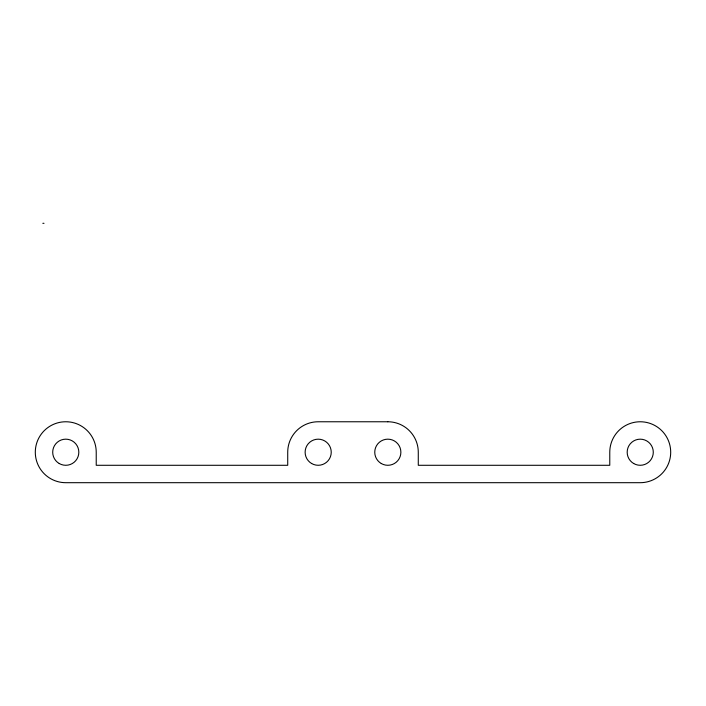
<?xml version="1.0" encoding="UTF-8"?>
<svg xmlns="http://www.w3.org/2000/svg" width="706" height="706" viewBox="0 0 706 706"><rect width="100%" height="100%" fill="white"/><g stroke="black" fill="none" stroke-linecap="round" stroke-linejoin="round"><path stroke-width="1.06" d="M42.837 223.308L44.001 223.308M387.815 421.764L318.185 421.764A30.464 30.464 0 0 0 287.721 452.228L287.721 465.289L96.228 465.289L96.228 452.228A30.464 30.464 0 0 0 65.764 421.764A30.464 30.464 0 0 0 35.3 452.228A30.464 30.464 0 0 0 65.764 482.692L640.236 482.692A30.464 30.464 0 0 0 670.7 452.228A30.464 30.464 0 0 0 640.236 421.764A30.464 30.464 0 0 0 609.772 452.228L609.772 465.289L418.279 465.289L418.279 452.228A30.464 30.464 0 0 0 387.815 421.764M59.233 463.533A13.052 13.052 0 0 0 78.825 452.228A13.052 13.052 0 0 0 59.233 440.923A13.052 13.052 0 0 0 59.233 463.533M311.655 463.533A13.052 13.052 0 0 0 331.238 452.228A13.052 13.052 0 0 0 311.655 440.923A13.052 13.052 0 0 0 311.655 463.533M381.284 463.533A13.052 13.052 0 0 0 400.876 452.228A13.052 13.052 0 0 0 381.284 440.923A13.052 13.052 0 0 0 381.284 463.533M633.706 463.533A13.052 13.052 0 0 0 653.288 452.228A13.052 13.052 0 0 0 633.706 440.923A13.052 13.052 0 0 0 633.706 463.533"/></g></svg>
